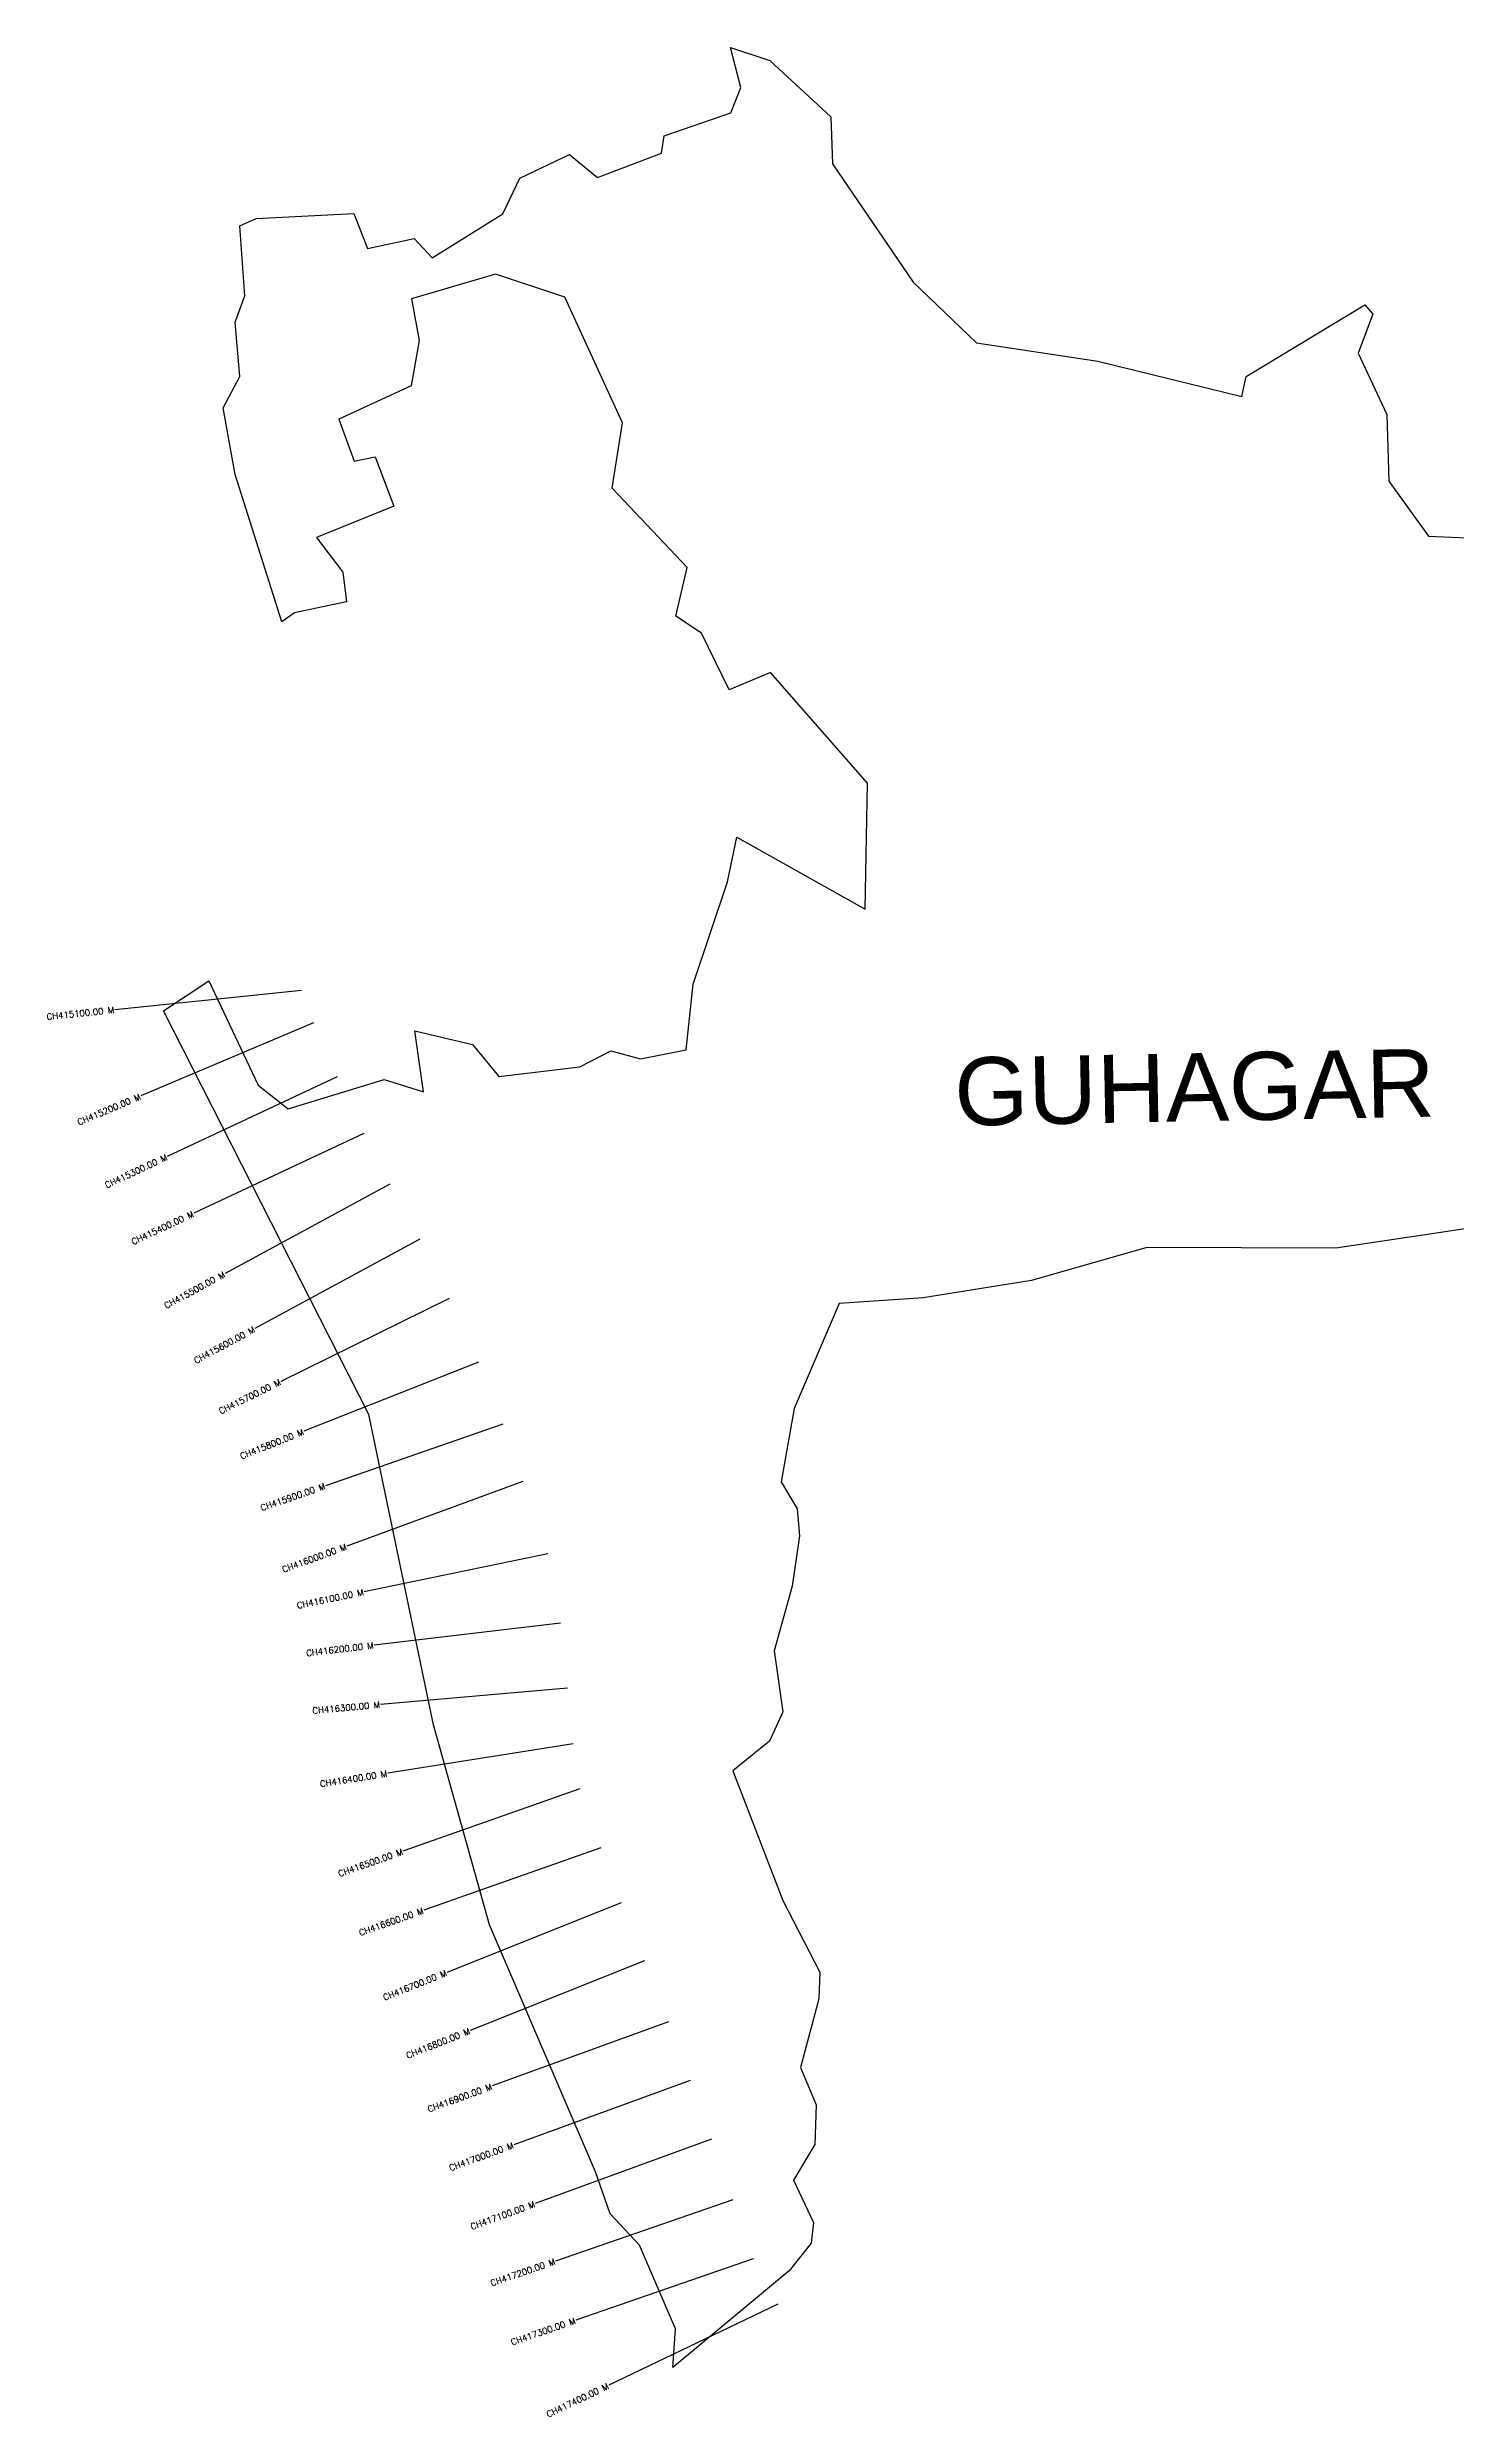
# Model space of a CAD drawing. Header units: metres. Extents: x 307029 to 311136, y 1932313 to 1936100.
# Drawn here: x 307029 to 309282, y 1932313 to 1936100 of the extents above; entities that cross this region are included whole.
import ezdxf
from ezdxf.enums import TextEntityAlignment as Align

# ---------------------------------------------------------------- set-up
doc = ezdxf.new("R2010")
doc.units = ezdxf.units.M
for name, color, linetype in [('CS', 134, 'Continuous'), ('CSMark', 6, 'Continuous'), ('village', 3, 'Continuous'), ('VILLAGE NAME', 250, 'Continuous')]:
    doc.layers.add(name, color=color, linetype=linetype)
doc.styles.get("Standard").update_dxf_attribs({"font": 'simplex.shx'})

msp = doc.modelspace()

# ---------------------------------------------------------------- linework, layer by layer
at = {"layer": 'CS'}
for p, q in [((307434.7, 1934592.4), (307136.3, 1934561.6)), ((307454.2, 1934540.9), (307177.9, 1934423.8)), ((307491.9, 1934454.5), (307220.3, 1934327)), ((307534.4, 1934364), (307262.8, 1934236.5)), ((307576.3, 1934282.9), (307312.6, 1934139.9)), ((307623.9, 1934195), (307360.2, 1934052)), ((307670.9, 1934100), (307401.7, 1933967.5)), ((307717.7, 1933998.3), (307438.8, 1933887.8)), ((307756.6, 1933899.2), (307473.2, 1933800.8)), ((307788.8, 1933807.4), (307507.2, 1933704)), ((307828.6, 1933692.1), (307534.9, 1933631.2)), ((307849.1, 1933580.9), (307551.2, 1933545.8)), ((307860.3, 1933477.2), (307561.4, 1933450.8)), ((307869, 1933388), (307572.7, 1933341)), ((307880, 1933316.2), (307597.1, 1933216.3)), ((307913.3, 1933221.9), (307630.4, 1933122)), ((307946, 1933133.9), (307667.4, 1933022.6)), ((307983.1, 1933041), (307704.5, 1932929.8)), ((308021.7, 1932943.9), (307739.9, 1932841.1)), ((308056, 1932849.9), (307774.1, 1932747.1)), ((308090.3, 1932756), (307808.4, 1932653.2)), ((308124.3, 1932659.3), (307840.8, 1932561.2)), ((308157, 1932564.8), (307873.5, 1932466.7)), ((308196.6, 1932492.1), (307926, 1932362.6))]:
    msp.add_line(p, q, dxfattribs=at)
at = {"layer": 'village', "color": 3, "true_color": 0x00ff00}
msp.add_polyline3d([(309413.2, 1934228.8, 0), (309088.7, 1934180.6, 0), (308786.1, 1934181.7, 0), (308601.8, 1934128.9, 0), (308428.9, 1934101.2, 0), (308294.5, 1934092.2, 0), (308222.6, 1933924, 0), (308201.6, 1933806.7, 0), (308227.2, 1933763.6, 0), (308231.2, 1933720.4, 0), (308219.4, 1933639.9, 0), (308190.6, 1933536.8, 0), (308204.4, 1933439.5, 0), (308183, 1933392.2, 0), (308124.6, 1933345.2, 0), (308204.6, 1933137.9, 0), (308263.4, 1933023.3, 0), (308261.9, 1932980.5, 0), (308232.7, 1932870.5, 0), (308257.8, 1932810.8, 0), (308255.4, 1932747.5, 0), (308221.3, 1932690.4, 0), (308253.5, 1932622.7, 0), (308249.6, 1932589.8, 0), (308214.6, 1932545.5, 0), (308028.6, 1932391.3, 0), (308032.9, 1932452.8, 0), (307975.5, 1932586.8, 0), (307928.5, 1932636.7, 0), (307904.8, 1932704, 0), (307735.2, 1933099, 0), (307645.7, 1933418.5, 0), (307542.3, 1933914.5, 0), (307214.4, 1934559.9, 0), (307287, 1934607.9, 0), (307365.4, 1934441, 0), (307413.6, 1934403.3, 0), (307566.9, 1934450, 0), (307629.9, 1934430.4, 0), (307616.1, 1934528.1, 0), (307708.2, 1934505.9, 0), (307750.2, 1934455, 0), (307879.9, 1934470.5, 0), (307929.6, 1934496, 0), (307977.1, 1934483.2, 0), (308049.7, 1934497.7, 0), (308061.3, 1934602.4, 0), (308115.8, 1934766.3, 0), (308130.7, 1934837.8, 0), (308336.2, 1934722.3, 0), (308339.7, 1934924, 0), (308184.9, 1935100.7, 0), (308118.4, 1935073, 0), (308074.3, 1935163.8, 0), (308033.2, 1935190.7, 0), (308051.4, 1935268.6, 0), (307931.8, 1935395.7, 0), (307948.3, 1935499.7, 0), (307856.1, 1935700.6, 0), (307745.3, 1935737.8, 0), (307610.9, 1935698.1, 0), (307623.2, 1935631.8, 0), (307610.2, 1935559.3, 0), (307494.7, 1935506, 0), (307518.9, 1935438.9, 0), (307552.6, 1935445.4, 0), (307582.5, 1935366.6, 0), (307458.7, 1935316.4, 0), (307501, 1935261.4, 0), (307507.1, 1935213.6, 0), (307423.6, 1935196.3, 0), (307403.2, 1935181.7, 0), (307328.9, 1935417.1, 0), (307309.7, 1935524, 0), (307336.4, 1935573.8, 0), (307329, 1935660.7, 0), (307344.3, 1935702.8, 0), (307336.2, 1935814.9, 0), (307362.4, 1935826.4, 0), (307518.3, 1935834.7, 0), (307540.5, 1935778.9, 0), (307615.2, 1935794.6, 0), (307643.7, 1935763.9, 0), (307756.6, 1935834, 0), (307784, 1935890.9, 0), (307863.3, 1935929.1, 0), (307908.3, 1935891.9, 0), (308010.6, 1935931.2, 0), (308014.6, 1935958.6, 0), (308121.1, 1935995.8, 0), (308137.3, 1936036.3, 0), (308120.5, 1936100.2, 0), (308183.4, 1936079.3, 0), (308281.3, 1935989.3, 0), (308283.8, 1935914.1, 0), (308412.8, 1935724.8, 0), (308514.2, 1935627.9, 0), (308708.2, 1935598.7, 0), (308938.3, 1935541.8, 0), (308945.4, 1935574, 0), (309134.9, 1935688.4, 0), (309147.7, 1935673.9, 0), (309124, 1935611.4, 0), (309169.9, 1935513.1, 0), (309173.3, 1935406.9, 0), (309236.6, 1935318.7, 0), (309334.1, 1935314.6, 0)], dxfattribs=at)

# ---------------------------------------------------------------- texts
at = {"layer": 'CSMark'}
for s, rotation, p in [('CH415100.00 M', 5.8939, (307135.3, 1934561.5)), ('CH415200.00 M', 22.9637, (307177, 1934423.4)), ('CH415300.00 M', 25.1474, (307219.4, 1934326.6)), ('CH415400.00 M', 25.1474, (307261.9, 1934236.1)), ('CH415500.00 M', 28.4683, (307311.7, 1934139.4)), ('CH415600.00 M', 28.4683, (307359.3, 1934051.5)), ('CH415700.00 M', 26.2175, (307400.8, 1933967.1)), ('CH415800.00 M', 21.6194, (307437.9, 1933887.4)), ('CH415900.00 M', 19.1535, (307472.2, 1933800.5)), ('CH416000.00 M', 20.1642, (307506.2, 1933703.6)), ('CH416100.00 M', 11.7133, (307533.9, 1933630.9)), ('CH416200.00 M', 6.7139, (307550.2, 1933545.7)), ('CH416300.00 M', 5.0458, (307560.4, 1933450.7)), ('CH416400.00 M', 9.0185, (307571.7, 1933340.8)), ('CH416500.00 M', 19.4503, (307596.2, 1933216)), ('CH416600.00 M', 19.4503, (307629.5, 1933121.7)), ('CH416700.00 M', 21.7694, (307666.5, 1933022.3)), ('CH416800.00 M', 21.7694, (307703.6, 1932929.4)), ('CH416900.00 M', 20.0419, (307738.9, 1932840.7)), ('CH417000.00 M', 20.0419, (307773.2, 1932746.8)), ('CH417100.00 M', 20.0419, (307807.5, 1932652.8)), ('CH417200.00 M', 19.0763, (307839.9, 1932560.9)), ('CH417300.00 M', 19.0763, (307872.5, 1932466.4)), ('CH417400.00 M', 25.5735, (307925.1, 1932362.2))]:
    msp.add_text(s, height=10, rotation=rotation, dxfattribs=at).set_placement(p, align=Align.MIDDLE_RIGHT)
at = {"layer": 'VILLAGE NAME', "insert": (308477.6, 1934484.8), "char_height": 108.748, "attachment_point": 1, "rotation": 1.1028}
msp.add_mtext_dynamic_manual_height_columns('{\\fArial|b0|i0|c0|p34;GUHAGAR}', width=1571.314, gutter_width=543.7, heights=[0], dxfattribs=at)

doc.saveas('drawing.dxf')
